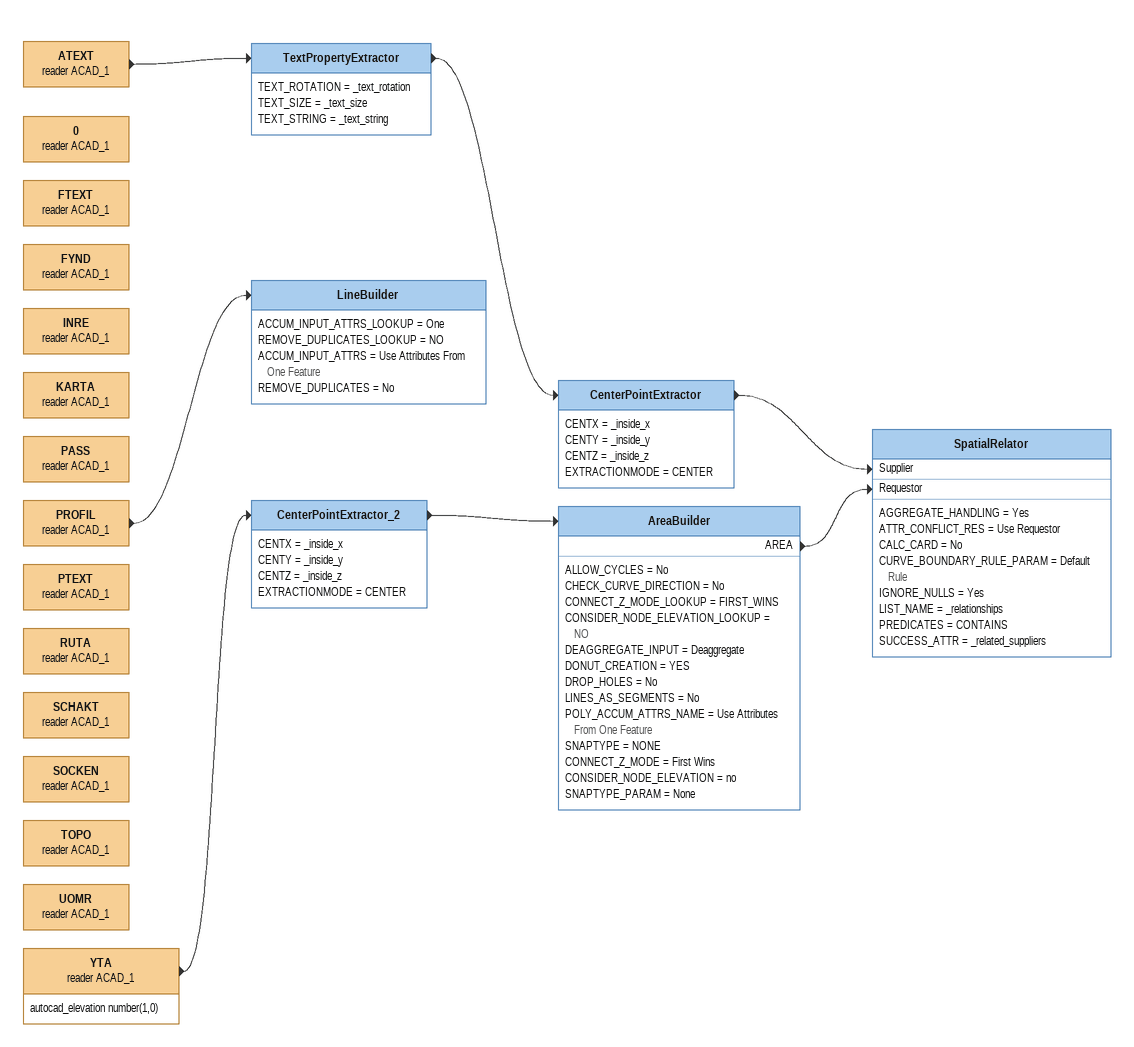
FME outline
ATEXT (reader ACAD_1)
    -> TextPropertyExtractor
TextPropertyExtractor
    TEXT_ROTATION = _text_rotation
    TEXT_SIZE = _text_size
    TEXT_STRING = _text_string
    -> CenterPointExtractor
CenterPointExtractor
    CENTX = _inside_x
    CENTY = _inside_y
    CENTZ = _inside_z
    EXTRACTIONMODE = CENTER
    -> SpatialRelator [Supplier]
0 (reader ACAD_1)
FTEXT (reader ACAD_1)
FYND (reader ACAD_1)
INRE (reader ACAD_1)
KARTA (reader ACAD_1)
PASS (reader ACAD_1)
PROFIL (reader ACAD_1)
    -> LineBuilder
LineBuilder
    ACCUM_INPUT_ATTRS_LOOKUP = One
    REMOVE_DUPLICATES_LOOKUP = NO
    ACCUM_INPUT_ATTRS = Use Attributes From One Feature
    REMOVE_DUPLICATES = No
PTEXT (reader ACAD_1)
RUTA (reader ACAD_1)
SCHAKT (reader ACAD_1)
SOCKEN (reader ACAD_1)
TOPO (reader ACAD_1)
UOMR (reader ACAD_1)
YTA (reader ACAD_1)
    attributes: autocad_elevation number(1,0)
    -> CenterPointExtractor_2
CenterPointExtractor_2
    CENTX = _inside_x
    CENTY = _inside_y
    CENTZ = _inside_z
    EXTRACTIONMODE = CENTER
    -> AreaBuilder
AreaBuilder
    ALLOW_CYCLES = No
    CHECK_CURVE_DIRECTION = No
    CONNECT_Z_MODE_LOOKUP = FIRST_WINS
    CONSIDER_NODE_ELEVATION_LOOKUP = NO
    DEAGGREGATE_INPUT = Deaggregate
    DONUT_CREATION = YES
    DROP_HOLES = No
    LINES_AS_SEGMENTS = No
    POLY_ACCUM_ATTRS_NAME = Use Attributes From One Feature
    SNAPTYPE = NONE
    CONNECT_Z_MODE = First Wins
    CONSIDER_NODE_ELEVATION = no
    SNAPTYPE_PARAM = None
    AREA -> SpatialRelator [Requestor]
SpatialRelator
    AGGREGATE_HANDLING = Yes
    ATTR_CONFLICT_RES = Use Requestor
    CALC_CARD = No
    CURVE_BOUNDARY_RULE_PARAM = Default Rule
    IGNORE_NULLS = Yes
    LIST_NAME = _relationships
    PREDICATES = CONTAINS
    SUCCESS_ATTR = _related_suppliers
